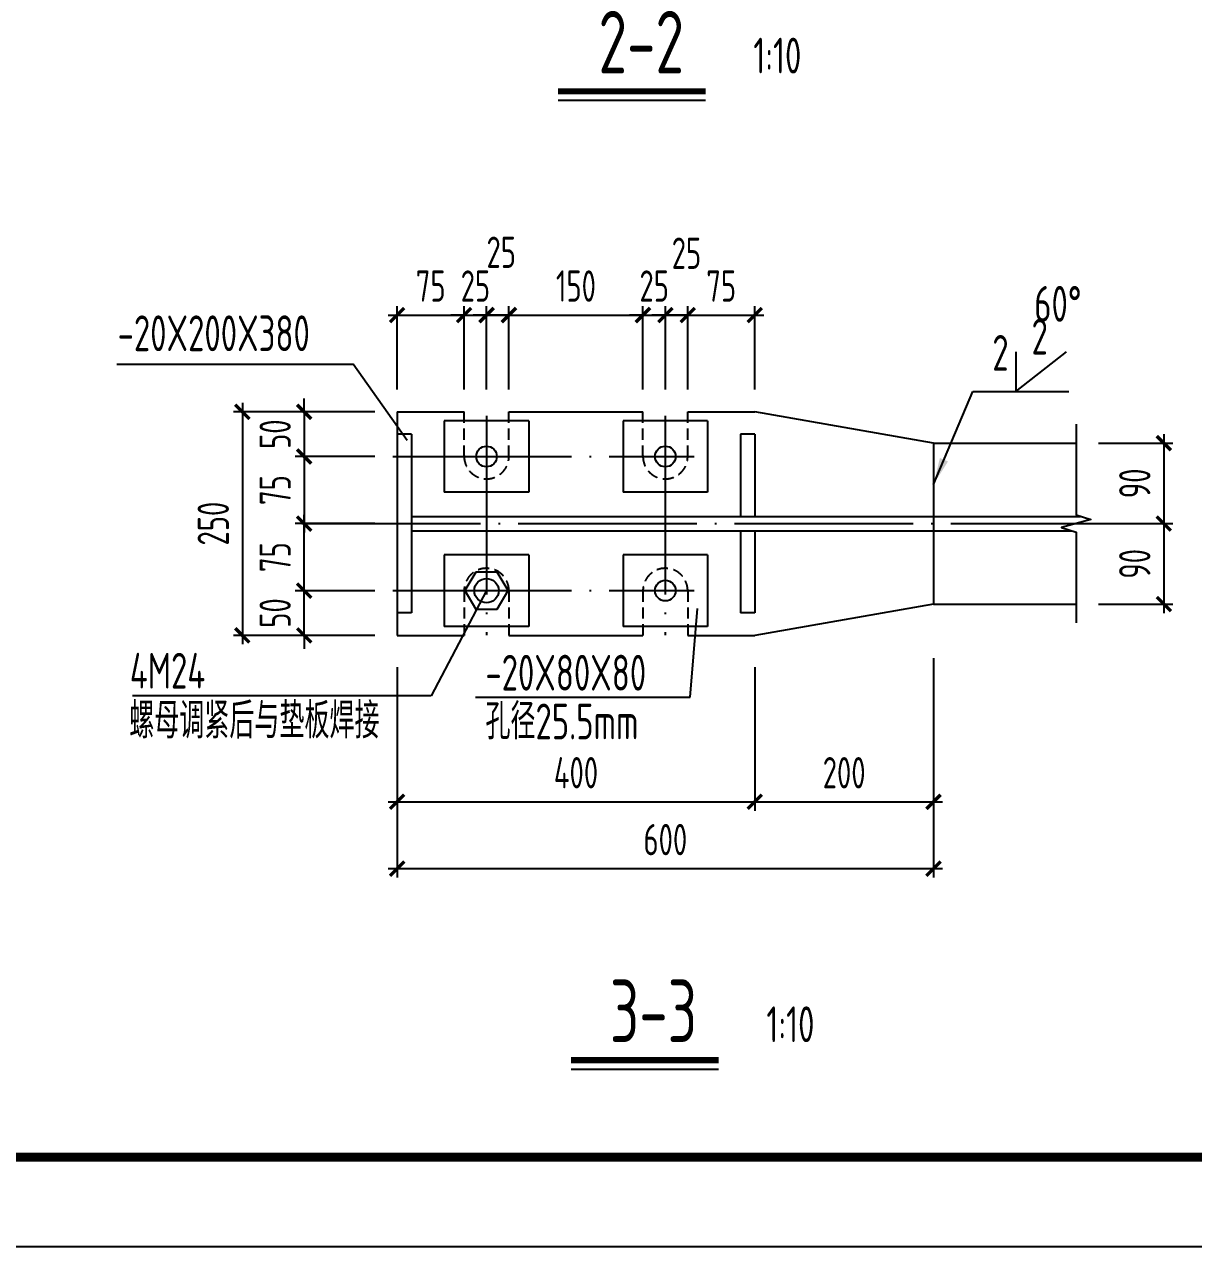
# Model space of a CAD drawing. Extents: x 287065 to 1473467, y 284802 to 344222.
# Drawn here: x 1291693 to 1304770, y 284812 to 298490 of the extents above; entities that cross this region are included whole.
import ezdxf
from ezdxf.enums import TextEntityAlignment as Align

# ---------------------------------------------------------------- set-up
doc = ezdxf.new("R2010")
doc.units = 0
doc.header["$LTSCALE"] = 1000
doc.linetypes.add('DASHED2', pattern=[0.375, 0.25, -0.125])
doc.linetypes.add('DOTE', pattern=[2.42, 2, -0.2, 0.02, -0.2])
doc.layers.get('0').update_dxf_attribs({"linetype": 'CONTINUOUS'})
doc.layers.get('DEFPOINTS').update_dxf_attribs({"linetype": 'CONTINUOUS'})
for name, color, linetype in [('AXIS', 8, 'DOTE'), ('DIM', 3, 'CONTINUOUS'), ('DOTE', 8, 'DOTE'), ('E_WALL1', 2, 'CONTINUOUS'), ('FRAME', 3, 'CONTINUOUS'), ('G 钢板', 200, 'CONTINUOUS'), ('TEXT', 7, 'CONTINUOUS'), ('THIN', 7, 'CONTINUOUS'), ('填充', 8, 'CONTINUOUS')]:
    doc.layers.add(name, color=color, linetype=linetype)
doc.styles.add('TSSD_Dimension', font='tssdeng.shx', dxfattribs={"width": 0.7, "bigfont": 'hztxt.shx'})
doc.dimstyles.new('TSSD_10_100', dxfattribs={"dimtxt": 350, "dimasz": 150, "dimexe": 100, "dimexo": 250, "dimgap": 150, "dimtad": 1, "dimdec": 0, "dimlfac": 0.1, "dimzin": 0, "dimdsep": 46, "dimtxsty": 'TSSD_Dimension', "dimblk": 'ARCHTICK', "dimcen": 0, "dimdle": 100, "dimclrt": 7, "dimadec": 0, "dimazin": 0, "dimtfac": 1, "dimtdec": 0, "dimtix": 1, "dimtmove": 2, "dimatfit": 3, "dimfxl": 100, "dimtolj": 1, "dimtzin": 0, "dimarcsym": 0})
doc.dimstyles.new('TSSD_150_150', dxfattribs={"dimtxt": 450, "dimasz": 150, "dimexe": 150, "dimexo": 375, "dimgap": 150, "dimtad": 1, "dimdec": 0, "dimzin": 0, "dimdsep": 46, "dimtxsty": 'TSSD_Dimension', "dimblk": 'ARCHTICK', "dimcen": 0, "dimclrt": 7, "dimadec": 0, "dimazin": 0, "dimtfac": 1, "dimtdec": 0, "dimtix": 1, "dimtmove": 2, "dimatfit": 3, "dimfxl": 1, "dimtolj": 1, "dimtzin": 0, "dimarcsym": 0})

# ---------------------------------------------------------------- blocks, each defined once
blk = doc.blocks.new('A$C2F0C53E4')
at = {"layer": 'FRAME'}
for points in [[(10, 42010, 20, 20, 0), (10, 10, 20, 20, 0), (59410, 10, 20, 20, 0), (59410, 42010, 20, 20, 0)], [(2510, 41010, 100, 100, 0), (2510, 1010, 100, 100, 0), (58410, 1010, 100, 100, 0), (58410, 41010, 100, 100, 0)]]:
    blk.add_lwpolyline(points, format="xyseb", close=True, dxfattribs=at)
blk = doc.blocks.new('_ARCHTICK')
at = {"color": 0}
blk.add_lwpolyline([(-0.53, -0.53, 0.25, 0.25, 0), (0.53, 0.53, 0.5, 0.5, 0)], format="xyseb", dxfattribs=at)
blk = doc.blocks.new('*D666')
at = {"layer": 'DEFPOINTS', "color": 0}
for p in [(1303458, 293808), (1303458, 292908), (1304438, 292908)]:
    blk.add_point(p, dxfattribs=at)
at = {"layer": 'DIM', "color": 0, "lineweight": -2}
for p, q in [((1304438, 293908), (1304438, 292808)), ((1303708, 293808), (1304538, 293808)), ((1303708, 292908), (1304538, 292908))]:
    blk.add_line(p, q, dxfattribs=at)
at = {"layer": 'DIM', "color": 0, "lineweight": -2, "xscale": 150, "yscale": 150, "zscale": 150}
for p, rotation in [((1304438, 293808), 90), ((1304438, 292908), 270)]:
    blk.add_blockref('_ARCHTICK', p, dxfattribs=dict(at, rotation=rotation))
at = {"layer": 'DIM', "color": 7, "insert": (1304113, 293358), "char_height": 350, "attachment_point": 5, "rotation": 90, "style": 'TSSD_Dimension'}
blk.add_mtext('\\A1;90', dxfattribs=at)
blk = doc.blocks.new('*D667')
at = {"layer": 'DEFPOINTS', "color": 0}
for p in [(1303458, 292908), (1303458, 292008), (1304438, 292008)]:
    blk.add_point(p, dxfattribs=at)
at = {"layer": 'DIM', "color": 0, "lineweight": -2}
for p, q in [((1304438, 293008), (1304438, 291908)), ((1303708, 292908), (1304538, 292908)), ((1303708, 292008), (1304538, 292008))]:
    blk.add_line(p, q, dxfattribs=at)
at = {"layer": 'DIM', "color": 0, "lineweight": -2, "xscale": 150, "yscale": 150, "zscale": 150}
for p, rotation in [((1304438, 292908), 90), ((1304438, 292008), 270)]:
    blk.add_blockref('_ARCHTICK', p, dxfattribs=dict(at, rotation=rotation))
at = {"layer": 'DIM', "color": 7, "insert": (1304113, 292458), "char_height": 350, "attachment_point": 5, "rotation": 90, "style": 'TSSD_Dimension'}
blk.add_mtext('\\A1;90', dxfattribs=at)
blk = doc.blocks.new('*D668')
at = {"layer": 'DEFPOINTS', "color": 0}
for p in [(1295862, 294158, -800), (1294130, 291658), (1295862, 291658, -800)]:
    blk.add_point(p, dxfattribs=at)
at = {"layer": 'DIM', "color": 0, "lineweight": -2}
for p, q in [((1294130, 294258), (1294130, 291558)), ((1295612, 294158), (1294030, 294158)), ((1295612, 291658), (1294030, 291658))]:
    blk.add_line(p, q, dxfattribs=at)
at = {"layer": 'DIM', "color": 0, "lineweight": -2, "xscale": 150, "yscale": 150, "zscale": 150}
for p, rotation in [((1294130, 294158), 90), ((1294130, 291658), 270)]:
    blk.add_blockref('_ARCHTICK', p, dxfattribs=dict(at, rotation=rotation))
at = {"layer": 'DIM', "color": 7, "insert": (1293805, 292908), "char_height": 350, "attachment_point": 5, "rotation": 90, "style": 'TSSD_Dimension'}
blk.add_mtext('\\A1;250', dxfattribs=at)
blk = doc.blocks.new('*D669')
at = {"layer": 'DEFPOINTS', "color": 0}
for p in [(1294822, 292158), (1295862, 292158, -800), (1295862, 291658, -800)]:
    blk.add_point(p, dxfattribs=at)
at = {"layer": 'DIM', "color": 0, "lineweight": -2}
for p, q in [((1294822, 292158), (1294822, 292308)), ((1295612, 292158), (1294722, 292158)), ((1294822, 291658), (1294822, 292158)), ((1295612, 291658), (1294722, 291658)), ((1294822, 291658), (1294822, 291508))]:
    blk.add_line(p, q, dxfattribs=at)
at = {"layer": 'DIM', "color": 0, "lineweight": -2, "xscale": 150, "yscale": 150, "zscale": 150}
for p, rotation in [((1294822, 292158), 270), ((1294822, 291658), 90)]:
    blk.add_blockref('_ARCHTICK', p, dxfattribs=dict(at, rotation=rotation))
at = {"layer": 'DIM', "color": 7, "insert": (1294497, 291908), "char_height": 350, "attachment_point": 5, "rotation": 90, "style": 'TSSD_Dimension'}
blk.add_mtext('\\A1;50', dxfattribs=at)
blk = doc.blocks.new('*D670')
at = {"layer": 'DEFPOINTS', "color": 0}
for p in [(1294822, 292908), (1295862, 292908, -800), (1295862, 292158, -800)]:
    blk.add_point(p, dxfattribs=at)
at = {"layer": 'DIM', "color": 0, "lineweight": -2}
for p, q in [((1294822, 292058), (1294822, 293008)), ((1295612, 292908), (1294722, 292908)), ((1295612, 292158), (1294722, 292158))]:
    blk.add_line(p, q, dxfattribs=at)
at = {"layer": 'DIM', "color": 0, "lineweight": -2, "xscale": 150, "yscale": 150, "zscale": 150}
for p, rotation in [((1294822, 292908), 90), ((1294822, 292158), 270)]:
    blk.add_blockref('_ARCHTICK', p, dxfattribs=dict(at, rotation=rotation))
at = {"layer": 'DIM', "color": 7, "insert": (1294497, 292533), "char_height": 350, "attachment_point": 5, "rotation": 90, "style": 'TSSD_Dimension'}
blk.add_mtext('\\A1;75', dxfattribs=at)
blk = doc.blocks.new('*D671')
at = {"layer": 'DEFPOINTS', "color": 0}
for p in [(1298611, 295240), (1297112, 294158), (1298611, 294158)]:
    blk.add_point(p, dxfattribs=at)
at = {"layer": 'DIM', "color": 0, "lineweight": -2}
for p, q in [((1297112, 294408), (1297112, 295340)), ((1298611, 294408), (1298611, 295340)), ((1297012, 295240), (1298711, 295240))]:
    blk.add_line(p, q, dxfattribs=at)
at = {"layer": 'DIM', "color": 0, "lineweight": -2, "xscale": 150, "yscale": 150, "zscale": 150, "rotation": 180}
blk.add_blockref('_ARCHTICK', (1297112, 295240), dxfattribs=at)
at = {"layer": 'DIM', "color": 0, "lineweight": -2, "xscale": 150, "yscale": 150, "zscale": 150}
blk.add_blockref('_ARCHTICK', (1298611, 295240), dxfattribs=at)
at = {"layer": 'DIM', "color": 7, "insert": (1297862, 295565), "char_height": 350, "attachment_point": 5, "style": 'TSSD_Dimension'}
blk.add_mtext('\\A1;150', dxfattribs=at)
blk = doc.blocks.new('*D672')
at = {"layer": 'DEFPOINTS', "color": 0}
for p in [(1296862, 295240), (1296862, 294158), (1297112, 294158)]:
    blk.add_point(p, dxfattribs=at)
at = {"layer": 'DIM', "color": 0, "lineweight": -2}
for p, q in [((1296862, 294408), (1296862, 295340)), ((1297112, 294408), (1297112, 295340)), ((1296862, 295240), (1296712, 295240)), ((1297112, 295240), (1296862, 295240)), ((1297112, 295240), (1297262, 295240))]:
    blk.add_line(p, q, dxfattribs=at)
at = {"layer": 'DIM', "color": 0, "lineweight": -2, "xscale": 150, "yscale": 150, "zscale": 150}
blk.add_blockref('_ARCHTICK', (1296862, 295240), dxfattribs=at)
at = {"layer": 'DIM', "color": 0, "lineweight": -2, "xscale": 150, "yscale": 150, "zscale": 150, "rotation": 180}
blk.add_blockref('_ARCHTICK', (1297112, 295240), dxfattribs=at)
at = {"layer": 'DIM', "color": 7, "insert": (1297026, 295943), "char_height": 350, "attachment_point": 5, "style": 'TSSD_Dimension'}
blk.add_mtext('\\A1;25', dxfattribs=at)
blk = doc.blocks.new('*D673')
at = {"layer": 'DEFPOINTS', "color": 0}
for p in [(1298862, 295240), (1298862, 294158), (1299112, 294158)]:
    blk.add_point(p, dxfattribs=at)
at = {"layer": 'DIM', "color": 0, "lineweight": -2}
for p, q in [((1298862, 294408), (1298862, 295340)), ((1299112, 294408), (1299112, 295340)), ((1298862, 295240), (1298712, 295240)), ((1299112, 295240), (1298862, 295240)), ((1299112, 295240), (1299262, 295240))]:
    blk.add_line(p, q, dxfattribs=at)
at = {"layer": 'DIM', "color": 0, "lineweight": -2, "xscale": 150, "yscale": 150, "zscale": 150}
blk.add_blockref('_ARCHTICK', (1298862, 295240), dxfattribs=at)
at = {"layer": 'DIM', "color": 0, "lineweight": -2, "xscale": 150, "yscale": 150, "zscale": 150, "rotation": 180}
blk.add_blockref('_ARCHTICK', (1299112, 295240), dxfattribs=at)
at = {"layer": 'DIM', "color": 7, "insert": (1299098, 295932), "char_height": 350, "attachment_point": 5, "style": 'TSSD_Dimension'}
blk.add_mtext('\\A1;25', dxfattribs=at)
blk = doc.blocks.new('*D674')
at = {"layer": 'DEFPOINTS', "color": 0}
for p in [(1295862, 294158, -800), (1294822, 293658), (1295862, 293658, -800)]:
    blk.add_point(p, dxfattribs=at)
at = {"layer": 'DIM', "color": 0, "lineweight": -2}
for p, q in [((1294822, 294158), (1294822, 294308)), ((1295612, 294158), (1294722, 294158)), ((1294822, 294158), (1294822, 293658)), ((1295612, 293658), (1294722, 293658)), ((1294822, 293658), (1294822, 293508))]:
    blk.add_line(p, q, dxfattribs=at)
at = {"layer": 'DIM', "color": 0, "lineweight": -2, "xscale": 150, "yscale": 150, "zscale": 150}
for p, rotation in [((1294822, 294158), 270), ((1294822, 293658), 90)]:
    blk.add_blockref('_ARCHTICK', p, dxfattribs=dict(at, rotation=rotation))
at = {"layer": 'DIM', "color": 7, "insert": (1294497, 293908), "char_height": 350, "attachment_point": 5, "rotation": 90, "style": 'TSSD_Dimension'}
blk.add_mtext('\\A1;50', dxfattribs=at)
blk = doc.blocks.new('*D675')
at = {"layer": 'DEFPOINTS', "color": 0}
for p in [(1295862, 293658, -800), (1294822, 292908), (1295862, 292908, -800)]:
    blk.add_point(p, dxfattribs=at)
at = {"layer": 'DIM', "color": 0, "lineweight": -2}
for p, q in [((1294822, 293758), (1294822, 292808)), ((1295612, 293658), (1294722, 293658)), ((1295612, 292908), (1294722, 292908))]:
    blk.add_line(p, q, dxfattribs=at)
at = {"layer": 'DIM', "color": 0, "lineweight": -2, "xscale": 150, "yscale": 150, "zscale": 150}
for p, rotation in [((1294822, 293658), 90), ((1294822, 292908), 270)]:
    blk.add_blockref('_ARCHTICK', p, dxfattribs=dict(at, rotation=rotation))
at = {"layer": 'DIM', "color": 7, "insert": (1294497, 293283), "char_height": 350, "attachment_point": 5, "rotation": 90, "style": 'TSSD_Dimension'}
blk.add_mtext('\\A1;75', dxfattribs=at)
blk = doc.blocks.new('*D676')
at = {"layer": 'DEFPOINTS', "color": 0}
for p in [(1296611, 295240), (1295862, 294158, 800), (1296611, 294158, 800)]:
    blk.add_point(p, dxfattribs=at)
at = {"layer": 'DIM', "color": 0, "lineweight": -2}
for p, q in [((1295862, 294408), (1295862, 295340)), ((1296611, 294408), (1296611, 295340)), ((1295762, 295240), (1296711, 295240))]:
    blk.add_line(p, q, dxfattribs=at)
at = {"layer": 'DIM', "color": 0, "lineweight": -2, "xscale": 150, "yscale": 150, "zscale": 150, "rotation": 180}
blk.add_blockref('_ARCHTICK', (1295862, 295240), dxfattribs=at)
at = {"layer": 'DIM', "color": 0, "lineweight": -2, "xscale": 150, "yscale": 150, "zscale": 150}
blk.add_blockref('_ARCHTICK', (1296611, 295240), dxfattribs=at)
at = {"layer": 'DIM', "color": 7, "insert": (1296237, 295565), "char_height": 350, "attachment_point": 5, "style": 'TSSD_Dimension'}
blk.add_mtext('\\A1;75', dxfattribs=at)
blk = doc.blocks.new('*D677')
at = {"layer": 'DEFPOINTS', "color": 0}
for p in [(1296862, 295240), (1296611, 294158, 800), (1296862, 294158, 800)]:
    blk.add_point(p, dxfattribs=at)
at = {"layer": 'DIM', "color": 0, "lineweight": -2}
for p, q in [((1296611, 294408), (1296611, 295340)), ((1296862, 294408), (1296862, 295340)), ((1296611, 295240), (1296461, 295240)), ((1296611, 295240), (1296862, 295240)), ((1296862, 295240), (1297012, 295240))]:
    blk.add_line(p, q, dxfattribs=at)
at = {"layer": 'DIM', "color": 0, "lineweight": -2, "xscale": 150, "yscale": 150, "zscale": 150}
blk.add_blockref('_ARCHTICK', (1296611, 295240), dxfattribs=at)
at = {"layer": 'DIM', "color": 0, "lineweight": -2, "xscale": 150, "yscale": 150, "zscale": 150, "rotation": 180}
blk.add_blockref('_ARCHTICK', (1296862, 295240), dxfattribs=at)
at = {"layer": 'DIM', "color": 7, "insert": (1296737, 295565), "char_height": 350, "attachment_point": 5, "style": 'TSSD_Dimension'}
blk.add_mtext('\\A1;25', dxfattribs=at)
blk = doc.blocks.new('*D678')
at = {"layer": 'DEFPOINTS', "color": 0}
for p in [(1298862, 295240), (1298611, 294158, 800), (1298862, 294158, 800)]:
    blk.add_point(p, dxfattribs=at)
at = {"layer": 'DIM', "color": 0, "lineweight": -2}
for p, q in [((1298611, 294408), (1298611, 295340)), ((1298862, 294408), (1298862, 295340)), ((1298611, 295240), (1298461, 295240)), ((1298611, 295240), (1298862, 295240)), ((1298862, 295240), (1299012, 295240))]:
    blk.add_line(p, q, dxfattribs=at)
at = {"layer": 'DIM', "color": 0, "lineweight": -2, "xscale": 150, "yscale": 150, "zscale": 150}
blk.add_blockref('_ARCHTICK', (1298611, 295240), dxfattribs=at)
at = {"layer": 'DIM', "color": 0, "lineweight": -2, "xscale": 150, "yscale": 150, "zscale": 150, "rotation": 180}
blk.add_blockref('_ARCHTICK', (1298862, 295240), dxfattribs=at)
at = {"layer": 'DIM', "color": 7, "insert": (1298737, 295565), "char_height": 350, "attachment_point": 5, "style": 'TSSD_Dimension'}
blk.add_mtext('\\A1;25', dxfattribs=at)
blk = doc.blocks.new('*D679')
at = {"layer": 'DEFPOINTS', "color": 0}
for p in [(1299862, 295240), (1299112, 294158, 800), (1299862, 294158, 800)]:
    blk.add_point(p, dxfattribs=at)
at = {"layer": 'DIM', "color": 0, "lineweight": -2}
for p, q in [((1299112, 294408), (1299112, 295340)), ((1299862, 294408), (1299862, 295340)), ((1299012, 295240), (1299962, 295240))]:
    blk.add_line(p, q, dxfattribs=at)
at = {"layer": 'DIM', "color": 0, "lineweight": -2, "xscale": 150, "yscale": 150, "zscale": 150, "rotation": 180}
blk.add_blockref('_ARCHTICK', (1299112, 295240), dxfattribs=at)
at = {"layer": 'DIM', "color": 0, "lineweight": -2, "xscale": 150, "yscale": 150, "zscale": 150}
blk.add_blockref('_ARCHTICK', (1299862, 295240), dxfattribs=at)
at = {"layer": 'DIM', "color": 7, "insert": (1299487, 295565), "char_height": 350, "attachment_point": 5, "style": 'TSSD_Dimension'}
blk.add_mtext('\\A1;75', dxfattribs=at)
blk = doc.blocks.new('*D680')
at = {"layer": 'DEFPOINTS', "color": 0}
for p in [(1295862, 291552), (1299862, 291552), (1299862, 289797)]:
    blk.add_point(p, dxfattribs=at)
at = {"layer": 'DIM', "color": 0, "lineweight": -2}
for p, q in [((1295862, 291302), (1295862, 289697)), ((1299862, 291302), (1299862, 289697)), ((1295762, 289797), (1299962, 289797))]:
    blk.add_line(p, q, dxfattribs=at)
at = {"layer": 'DIM', "color": 0, "lineweight": -2, "xscale": 150, "yscale": 150, "zscale": 150, "rotation": 180}
blk.add_blockref('_ARCHTICK', (1295862, 289797), dxfattribs=at)
at = {"layer": 'DIM', "color": 0, "lineweight": -2, "xscale": 150, "yscale": 150, "zscale": 150}
blk.add_blockref('_ARCHTICK', (1299862, 289797), dxfattribs=at)
at = {"layer": 'DIM', "color": 7, "insert": (1297862, 290122), "char_height": 350, "attachment_point": 5, "style": 'TSSD_Dimension'}
blk.add_mtext('\\A1;400', dxfattribs=at)
blk = doc.blocks.new('*D681')
at = {"layer": 'DEFPOINTS', "color": 0}
for p in [(1301862, 291652), (1299862, 291552), (1301862, 289797)]:
    blk.add_point(p, dxfattribs=at)
at = {"layer": 'DIM', "color": 0, "lineweight": -2}
for p, q in [((1301862, 291402), (1301862, 289697)), ((1299862, 291302), (1299862, 289697)), ((1299762, 289797), (1301962, 289797))]:
    blk.add_line(p, q, dxfattribs=at)
at = {"layer": 'DIM', "color": 0, "lineweight": -2, "xscale": 150, "yscale": 150, "zscale": 150, "rotation": 180}
blk.add_blockref('_ARCHTICK', (1299862, 289797), dxfattribs=at)
at = {"layer": 'DIM', "color": 0, "lineweight": -2, "xscale": 150, "yscale": 150, "zscale": 150}
blk.add_blockref('_ARCHTICK', (1301862, 289797), dxfattribs=at)
at = {"layer": 'DIM', "color": 7, "insert": (1300862, 290122), "char_height": 350, "attachment_point": 5, "style": 'TSSD_Dimension'}
blk.add_mtext('\\A1;200', dxfattribs=at)
blk = doc.blocks.new('*D682')
at = {"layer": 'DEFPOINTS', "color": 0}
for p in [(1301862, 291652), (1295862, 291552), (1301862, 289049)]:
    blk.add_point(p, dxfattribs=at)
at = {"layer": 'DIM', "color": 0, "lineweight": -2}
for p, q in [((1301862, 291402), (1301862, 288949)), ((1295862, 291302), (1295862, 288949)), ((1295762, 289049), (1301962, 289049))]:
    blk.add_line(p, q, dxfattribs=at)
at = {"layer": 'DIM', "color": 0, "lineweight": -2, "xscale": 150, "yscale": 150, "zscale": 150, "rotation": 180}
blk.add_blockref('_ARCHTICK', (1295862, 289049), dxfattribs=at)
at = {"layer": 'DIM', "color": 0, "lineweight": -2, "xscale": 150, "yscale": 150, "zscale": 150}
blk.add_blockref('_ARCHTICK', (1301862, 289049), dxfattribs=at)
at = {"layer": 'DIM', "color": 7, "insert": (1298862, 289374), "char_height": 350, "attachment_point": 5, "style": 'TSSD_Dimension'}
blk.add_mtext('\\A1;600', dxfattribs=at)

msp = doc.modelspace()

# ---------------------------------------------------------------- linework, layer by layer
at = {"color": 3, "linetype": 'DASHED2', "ltscale": 0.5}
for p, q in [((1296611.424, 293658.337, 1066.667), (1296611.424, 294058.337, 1066.667)), ((1297111.909, 293658.337, 1066.667), (1297111.909, 294058.337, 1066.667)), ((1298611.419, 293658.337, 1066.667), (1298611.419, 294058.337, 1066.667)), ((1299111.905, 293658.337, 1066.667), (1299111.905, 294058.337, 1066.667)), ((1296611.424, 292158.337, 1066.667), (1296611.424, 291758.337, 1066.667)), ((1297111.909, 292158.337, 1066.667), (1297111.909, 291758.337, 1066.667)), ((1298611.419, 292158.337, 1066.667), (1298611.419, 291758.337, 1066.667)), ((1299111.905, 292158.337, 1066.667), (1299111.905, 291758.337, 1066.667))]:
    msp.add_line(p, q, dxfattribs=at)
for centre, start, end in [((1296861.666, 293658.815, 3466.667), 177.5153097, 2.4846903), ((1298861.662, 293658.815, 3466.667), 177.5153097, 2.4846903), ((1296861.666, 292157.858, 3466.667), 357.5153097, 182.4846903), ((1298861.662, 292157.858, 3466.667), 357.5153097, 182.4846903)]:
    msp.add_arc(centre, 250.478, start, end, dxfattribs=at)
at = {"layer": 'AXIS', "linetype": 'DOTE'}
for p, q in [((1295813.756, 293658.337, 1066.667), (1299185.927, 293658.337, 1066.667)), ((1295813.756, 292158.337, 1066.667), (1299185.927, 292158.337, 1066.667))]:
    msp.add_line(p, q, dxfattribs=at)
at = {"layer": 'DOTE'}
for p, q in [((1296861.666, 294113.571, 1066.667), (1296861.666, 291659.672, 1066.667)), ((1298861.662, 294113.571, 1066.667), (1298861.662, 291659.672, 1066.667)), ((1294795.691, 292908.337, 1066.667), (1304027.816, 292908.337, 1066.667))]:
    msp.add_line(p, q, dxfattribs=at)
at = {"layer": 'E_WALL1'}
for p, q in [((1296742.041, 292365.79, 1066.667), (1296619.916, 292158.593, 1066.667)), ((1296981.291, 292365.79, 1066.667), (1296742.041, 292365.79, 1066.667)), ((1297103.416, 292158.593, 1066.667), (1296981.291, 292365.79, 1066.667)), ((1296619.916, 292158.593, 1066.667), (1296742.041, 291951.397, 1066.667)), ((1296981.291, 291951.397, 1066.667), (1297103.416, 292158.593, 1066.667)), ((1296742.041, 291951.397, 1066.667), (1296981.291, 291951.397, 1066.667))]:
    msp.add_line(p, q, dxfattribs=at)
msp.add_circle((1296861.666, 292158.593, 1066.667), 136.125, dxfattribs=at)
at = {"layer": 'G 钢板'}
for p, q in [((1295861.854, 294158.337, 1066.667), (1296611.424, 294158.337, 1066.667)), ((1295861.854, 294158.337, 1066.667), (1295861.854, 291658.337, 1066.667)), ((1296611.424, 294058.337, 1066.667), (1296611.424, 294158.337, 1066.667)), ((1297111.909, 294158.337, 1066.667), (1298611.419, 294158.337, 1066.667)), ((1297111.909, 294058.337, 1066.667), (1297111.909, 294158.337, 1066.667)), ((1298611.419, 294058.337, 1066.667), (1298611.419, 294158.337, 1066.667)), ((1299111.905, 294058.337, 1066.667), (1299111.905, 294158.337, 1066.667)), ((1299111.905, 294158.337, 1066.667), (1299861.854, 294158.337, 1066.667)), ((1301861.854, 293808.337, 1066.667), (1299861.854, 294158.337, 1066.667)), ((1297334.166, 294058.337, 1066.667), (1296389.166, 294058.337, 1066.667)), ((1296389.166, 294058.337, 1066.667), (1296389.166, 293258.337, 1066.667)), ((1297334.166, 294058.337, 1066.667), (1297334.166, 293258.337, 1066.667)), ((1299334.162, 294058.337, 1066.667), (1298389.162, 294058.337, 1066.667)), ((1298389.162, 294058.337, 1066.667), (1298389.162, 293258.337, 1066.667)), ((1299334.162, 294058.337, 1066.667), (1299334.162, 293258.337, 1066.667)), ((1296021.854, 293908.337, 1066.667), (1295861.854, 293908.337, 1066.667)), ((1296021.854, 293908.337, 1066.667), (1296021.854, 291908.337, 1066.667)), ((1299701.854, 293908.337, 1066.667), (1299701.854, 292988.337, 1066.667)), ((1299861.854, 293908.337, 1066.667), (1299701.854, 293908.337, 1066.667)), ((1299861.854, 293908.337, 1066.667), (1299861.854, 292988.337, 1066.667)), ((1301861.854, 293808.337, 1066.667), (1301861.854, 292008.337, 1066.667)), ((1301861.854, 293808.337, 1066.667), (1303464.709, 293808.337, 1066.667)), ((1297334.166, 293258.337, 1066.667), (1296389.166, 293258.337, 1066.667)), ((1299334.162, 293258.337, 1066.667), (1298389.162, 293258.337, 1066.667)), ((1296021.854, 292988.337, 1066.667), (1303504.869, 292988.337, 1066.667)), ((1296021.854, 292828.337, 1066.667), (1303403.357, 292828.337, 1066.667)), ((1299701.854, 292828.337, 1066.667), (1299701.854, 291908.337, 1066.667)), ((1299861.854, 292828.337, 1066.667), (1299861.854, 291908.337, 1066.667)), ((1297334.166, 292558.337, 1066.667), (1296389.166, 292558.337, 1066.667)), ((1296389.166, 292558.337, 1066.667), (1296389.166, 291758.337, 1066.667)), ((1297334.166, 292558.337, 1066.667), (1297334.166, 291758.337, 1066.667)), ((1299334.162, 292558.337, 1066.667), (1298389.162, 292558.337, 1066.667)), ((1298389.162, 292558.337, 1066.667), (1298389.162, 291758.337, 1066.667)), ((1299334.162, 292558.337, 1066.667), (1299334.162, 291758.337, 1066.667)), ((1296021.854, 291908.337, 1066.667), (1295861.854, 291908.337, 1066.667)), ((1299861.854, 291908.337, 1066.667), (1299701.854, 291908.337, 1066.667)), ((1301861.854, 292008.337, 1066.667), (1299861.854, 291658.337, 1066.667)), ((1301861.854, 292008.337, 1066.667), (1303464.709, 292008.337, 1066.667)), ((1295861.854, 291658.337, 1066.667), (1296611.424, 291658.337, 1066.667)), ((1297334.166, 291758.337, 1066.667), (1296389.166, 291758.337, 1066.667)), ((1296611.424, 291758.337, 1066.667), (1296611.424, 291658.337, 1066.667)), ((1297111.909, 291758.337, 1066.667), (1297111.909, 291658.337, 1066.667)), ((1297111.909, 291658.337, 1066.667), (1298611.419, 291658.337, 1066.667)), ((1299334.162, 291758.337, 1066.667), (1298389.162, 291758.337, 1066.667)), ((1298611.419, 291758.337, 1066.667), (1298611.419, 291658.337, 1066.667)), ((1299111.905, 291758.337, 1066.667), (1299111.905, 291658.337, 1066.667)), ((1299111.905, 291658.337, 1066.667), (1299861.854, 291658.337, 1066.667))]:
    msp.add_line(p, q, dxfattribs=at)
for centre in [(1296861.666, 293658.337, 1066.667), (1298861.662, 293658.337, 1066.667), (1298861.662, 292158.337, 1066.667)]:
    msp.add_circle(centre, 115.603, dxfattribs=at)
at = {"layer": 'TEXT', "ltscale": 99}
for p, q in [((1302782.136, 294384.658, 1066.667), (1303350.199, 294829.652, 1066.667)), ((1302782.136, 294829.652, 1066.667), (1302782.136, 294384.658, 1066.667)), ((1302300.628, 294384.658, 1066.667), (1303375.268, 294384.658, 1066.667)), ((1296861.666, 292158.337, 1066.667), (1296242.445, 290983.125, 1066.667)), ((1299139.476, 290965.991, 1066.667), (1299220.212, 291957.277, 1066.667)), ((1296242.445, 290983.125, 1066.667), (1292900.31, 290983.125, 1066.667)), ((1296739.439, 290965.991, 1066.667), (1299139.476, 290965.991, 1066.667))]:
    msp.add_line(p, q, dxfattribs=at)
at = {"layer": 'TEXT'}
for p in [(1292725.903, 294691.589, 1066.667), (1295973.41, 293838.555, 1066.667)]:
    msp.add_line(p, (1295370.643, 294691.589, 1066.667), dxfattribs=at)
at = {"layer": 'THIN'}
for p, q in [((1297661.645, 297642.298, 800), (1299311.587, 297642.298, 800)), ((1297808.23, 286808.373, 800), (1299458.173, 286808.373, 800))]:
    msp.add_line(p, q, dxfattribs=at)
at = {"layer": 'THIN', "const_width": 70, "elevation": 800}
for points in [[(1299311.587, 297742.298), (1297661.645, 297742.298)], [(1299458.173, 286908.373), (1297808.23, 286908.373)]]:
    msp.add_lwpolyline(points, dxfattribs=at)
at = {"layer": 'THIN', "elevation": 1066.667}
msp.add_lwpolyline([(1303458.357, 294018.337), (1303458.357, 293005.837), (1303623.357, 292953.337), (1303293.357, 292863.337), (1303458.357, 292810.837), (1303458.357, 291798.337)], dxfattribs=at)

# ---------------------------------------------------------------- block references
at = {"layer": '填充'}
msp.add_blockref('A$C2F0C53E4', (1255546.971, 284811.708), dxfattribs=at)

# ---------------------------------------------------------------- texts
at = {"layer": 'TEXT', "style": 'TSSD_Dimension', "width": 0.7}
for s, height, p in [('2-2', 700, (1299070.308, 297942.298, 800)), ('1:10', 400, (1300383.423, 297942.298, 800)), ('3-3', 700, (1299216.894, 287108.373, 800)), ('1:10', 400, (1300530.009, 287108.373, 800))]:
    msp.add_text(s, height=height, dxfattribs=at).set_placement(p, align=Align.RIGHT)
for s, p in [('60%%d', (1302987.986, 295165.941, 1066.667)), ('-20X200X380', (1292734.835, 294836.448, 1066.667)), ('2', (1302958.231, 294799.213, 1066.667)), ('2', (1302519.563, 294617.615, 1066.667)), ('4M24', (1292871.009, 291062.782, 1066.667)), ('-20X80X80', (1296849.14, 291040.232, 1066.667)), ('螺母调紧后与垫板焊接', (1292864.9, 290505.173, 1066.667)), ('孔径25.5mm', (1296849.14, 290495.101, 1066.667))]:
    msp.add_text(s, height=400, dxfattribs=at).set_placement(p)

# ---------------------------------------------------------------- dimensions: what is measured, and where the dimension line sits
at = {"layer": 'DIM'}
for base, p1, p2, picture, middle in [((1296861.666, 295240.015, 1066.667), (1297111.909, 294158.337, 1066.667), (1296861.666, 294158.337, 1066.667), '*D672', (1297025.926, 295942.755, 1066.667)), ((1298861.662, 295240.015, 1066.667), (1299111.905, 294158.337, 1066.667), (1298861.662, 294158.337, 1066.667), '*D673', (1299097.921, 295931.867, 1066.667))]:
    dim = msp.add_linear_dim(base=base, p1=p1, p2=p2, angle=180, dimstyle='TSSD_10_100', dxfattribs=at)
    dim.commit()
    dim.dimension.update_dxf_attribs({"geometry": picture, "text_midpoint": middle, "dimtype": 128})
for base, p1, p2, picture, middle in [((1296611.424, 295240.015, 266.667), (1295861.854, 294158.337, 1066.667), (1296611.424, 294158.337, 1066.667), '*D676', (1296236.639, 295565.015, 266.667)), ((1296861.666, 295240.015, 266.667), (1296611.424, 294158.337, 1066.667), (1296861.666, 294158.337, 1066.667), '*D677', (1296736.545, 295565.015, 266.667)), ((1298611.419, 295240.015, 1066.667), (1297111.909, 294158.337, 1066.667), (1298611.419, 294158.337, 1066.667), '*D671', (1297861.664, 295565.015, 1066.667)), ((1298861.662, 295240.015, 266.667), (1298611.419, 294158.337, 1066.667), (1298861.662, 294158.337, 1066.667), '*D678', (1298736.541, 295565.015, 266.667)), ((1299861.854, 295240.015, 266.667), (1299111.905, 294158.337, 1066.667), (1299861.854, 294158.337, 1066.667), '*D679', (1299486.879, 295565.015, 266.667)), ((1301861.854, 289048.674, 266.667), (1295861.854, 291552.312, 266.667), (1301861.854, 291652.312, 266.667), '*D682', (1298861.854, 289373.674, 266.667)), ((1301861.854, 289797.169, 266.667), (1299861.854, 291552.312, 266.667), (1301861.854, 291652.312, 266.667), '*D681', (1300861.854, 290122.169, 266.667)), ((1299861.854, 289797.169, 266.667), (1295861.854, 291552.312, 266.667), (1299861.854, 291552.312, 266.667), '*D680', (1297861.854, 290122.169, 266.667))]:
    dim = msp.add_linear_dim(base=base, p1=p1, p2=p2, dimstyle='TSSD_10_100', dxfattribs=at)
    dim.commit()
    dim.dimension.update_dxf_attribs({"geometry": picture, "text_midpoint": middle})
for base, p1, p2, angle, picture, middle in [((1294130.152, 291658.337, 1066.667), (1295861.854, 294158.337, 266.667), (1295861.854, 291658.337, 266.667), 90, '*D668', (1293805.152, 292908.337, 1066.667)), ((1294821.837, 293658.337, 1066.667), (1295861.854, 294158.337, 266.667), (1295861.854, 293658.337, 266.667), 90, '*D674', (1294496.837, 293908.337, 1066.667)), ((1304437.715, 292908.337, 1066.667), (1303458.357, 293808.337, 1066.667), (1303458.357, 292908.337, 1066.667), 90, '*D666', (1304112.715, 293358.337, 1066.667)), ((1294821.837, 292908.337, 1066.667), (1295861.854, 293658.337, 266.667), (1295861.854, 292908.337, 266.667), 90, '*D675', (1294496.837, 293283.337, 1066.667)), ((1294821.837, 292908.337, 1066.667), (1295861.854, 292158.337, 266.667), (1295861.854, 292908.337, 266.667), 270, '*D670', (1294496.837, 292533.337, 1066.667)), ((1304437.715, 292008.337, 1066.667), (1303458.357, 292908.337, 1066.667), (1303458.357, 292008.337, 1066.667), 90, '*D667', (1304112.715, 292458.337, 1066.667)), ((1294821.837, 292158.337, 1066.667), (1295861.854, 291658.337, 266.667), (1295861.854, 292158.337, 266.667), 270, '*D669', (1294496.837, 291908.337, 1066.667))]:
    dim = msp.add_linear_dim(base=base, p1=p1, p2=p2, angle=angle, dimstyle='TSSD_10_100', dxfattribs=at)
    dim.commit()
    dim.dimension.update_dxf_attribs({"geometry": picture, "text_midpoint": middle})

# ---------------------------------------------------------------- leaders
at = {"layer": 'THIN'}
msp.add_leader([(1301861.854, 293346.513, 1066.667), (1302300.628, 294384.658, 1066.667)], dimstyle='TSSD_150_150', override={"dimasz": 300}, dxfattribs=at)

doc.saveas('drawing.dxf')
